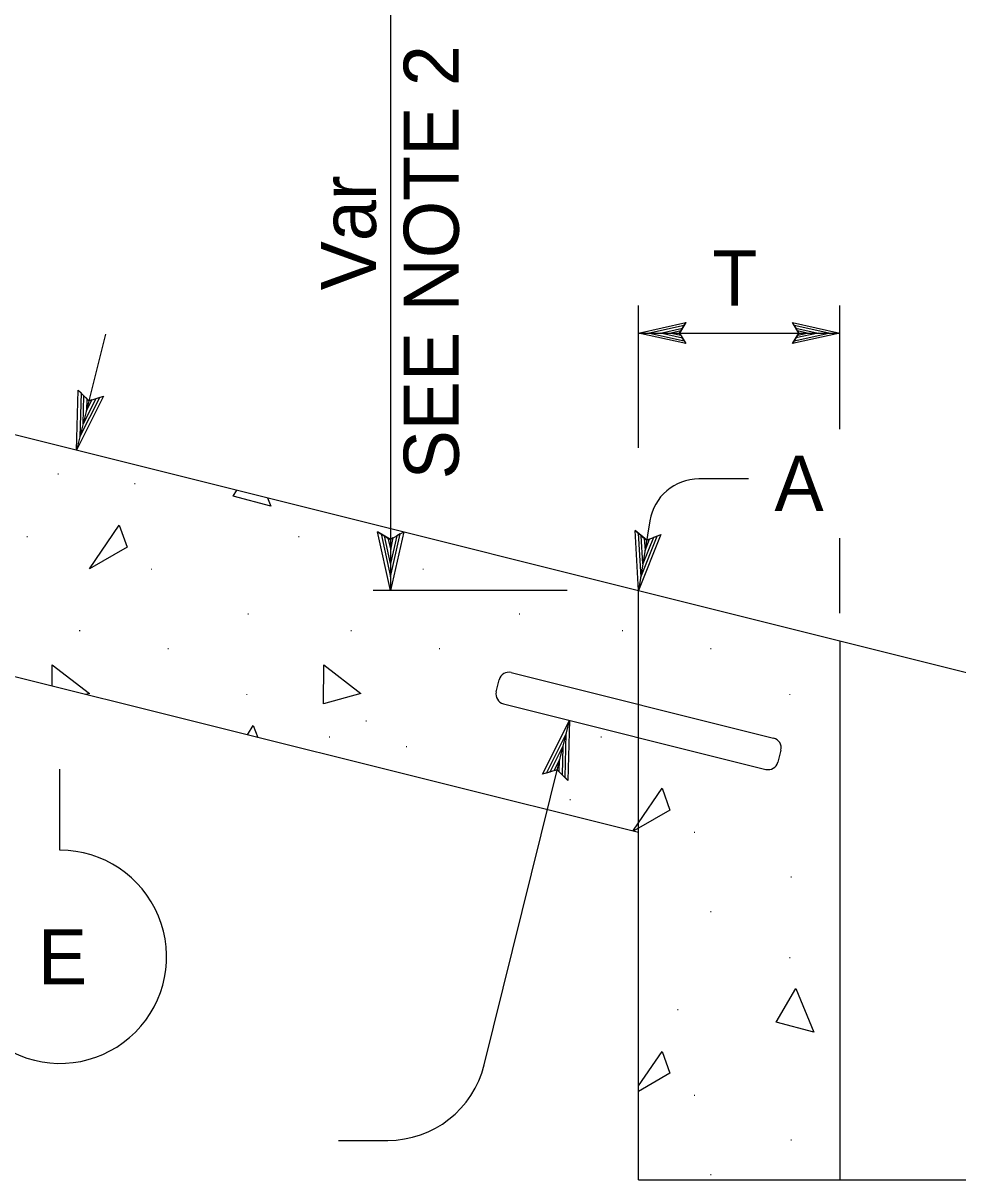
# Model space of a CAD drawing. Extents: x -893 to 867, y -474 to 712.
# Drawn here: x -490.3 to -371.6, y -271 to -124.1 of the extents above; entities that cross this region are included whole.
import ezdxf

# ---------------------------------------------------------------- set-up
doc = ezdxf.new("R2010")
doc.units = 0
for name, color, linetype in [('22 Misc Cnst Det', 7, 'Continuous'), ('56 Stage 3 Anno', 7, 'Continuous'), ('57 Undefined', 7, 'Continuous'), ('60 Nongeo Data', 7, 'Continuous')]:
    doc.layers.add(name, color=color, linetype=linetype)

# ---------------------------------------------------------------- blocks, each defined once
blk = doc.blocks.new('AHT')
at = {"layer": '60 Nongeo Data'}
blk.add_lwpolyline([(-5.9055, 1.3189), (0, 0), (-5.9059, -1.3094), (-5.6957, -0.9602), (-1.3693, -0.0035), (-5.6968, 0.9693), (-5.4886, 0.6205), (-2.7193, 0.002), (-5.4858, -0.6114), (-5.2756, -0.2622), (-4.0791, 0.0031), (-5.2799, 0.2713), (-5.1181, 0), (-5.9059, -1.3094), (-5.1181, 0)], close=True, dxfattribs=at)

msp = doc.modelspace()

# ---------------------------------------------------------------- linework, layer by layer
at = {"layer": '22 Misc Cnst Det'}
msp.add_line((-485.58, -229.17), (-485.58, -218.88), dxfattribs=at)
msp.add_arc((-485.58, -242.7), 13.53, 180, 90.0005, dxfattribs=at)
at = {"layer": '56 Stage 3 Anno'}
for p, q in [((-443.62, -97.89), (-443.62, -196.18)), ((-412.15, -178.08), (-412.15, -159.99)), ((-386.59, -175.68), (-386.59, -159.99)), ((-479.79, -163.62), (-483.47, -178.35)), ((-412.15, -163.49), (-386.59, -163.49)), ((-398.21, -182.02), (-404.49, -182.02)), ((-410.72, -187.32), (-412.15, -196.18)), ((-386.59, -199.07), (-386.59, -189.53)), ((-421.19, -196.18), (-445.83, -196.18)), ((-431.74, -256.41), (-420.93, -212.67)), ((-450.25, -266.01), (-443.99, -266.01))]:
    msp.add_line(p, q, dxfattribs=at)
for points in [[(-480.05, -171.52), (-483.47, -178.35), (-483.27, -170.72), (-482.91, -171.08), (-483.06, -176.67), (-480.54, -171.67), (-481.03, -171.82), (-482.64, -175.02), (-482.54, -171.44), (-482.18, -171.81), (-482.22, -173.35), (-481.53, -171.97), (-481.91, -172.08), (-483.27, -170.72), (-481.91, -172.08)], [(-441.95, -188.72), (-443.62, -196.18), (-445.27, -188.72), (-444.83, -188.99), (-443.62, -194.45), (-442.39, -188.99), (-442.83, -189.25), (-443.62, -192.75), (-444.39, -189.25), (-443.95, -189.52), (-443.61, -191.03), (-443.28, -189.51), (-443.62, -189.72), (-445.27, -188.72), (-443.62, -189.72)], [(-409.32, -189.08), (-412.15, -196.18), (-412.6, -188.56), (-412.2, -188.89), (-411.88, -194.47), (-409.8, -189.27), (-410.27, -189.46), (-411.6, -192.79), (-411.81, -189.22), (-411.42, -189.55), (-411.33, -191.1), (-410.75, -189.65), (-411.12, -189.8), (-412.6, -188.56), (-411.12, -189.8)], [(-424.34, -219.5), (-420.93, -212.67), (-421.11, -220.3), (-421.48, -219.94), (-421.34, -214.34), (-423.84, -219.35), (-423.35, -219.2), (-421.76, -216), (-421.84, -219.57), (-422.21, -219.21), (-422.17, -217.66), (-422.86, -219.05), (-422.48, -218.94), (-421.11, -220.3), (-422.48, -218.94)]]:
    msp.add_lwpolyline(points, close=True, dxfattribs=at)
for centre, radius, start, end in [((-404.49, -188.33), 6.31, 90, 170.8282), ((-443.99, -253.39), 12.62, 270, 346.127)]:
    msp.add_arc(centre, radius, start, end, dxfattribs=at)
at = {"layer": '60 Nongeo Data'}
for p, q in [((-597.49, -149.85), (-317.86, -219.75)), ((-412.15, -226.93), (-597.49, -180.59)), ((-412.15, -271.02), (-412.15, -196.18)), ((-386.59, -202.57), (-386.59, -271.02)), ((-428.3, -206.59), (-395.01, -214.92)), ((-430.22, -209.04), (-429.83, -207.51)), ((-429.3, -210.57), (-396, -218.9)), ((-394.09, -216.45), (-394.47, -217.98)), ((-412.15, -271.02), (-192.25, -271.02))]:
    msp.add_line(p, q, dxfattribs=at)
for points in [[(-459.25, -184.4), (-458.82, -185.46), (-463.59, -184.2), (-463.14, -183.43)], [(-486.59, -208.32), (-486.56, -205.61), (-481.84, -209.27), (-482.29, -209.39)], [(-461.78, -214.52), (-461.08, -213.34), (-460.46, -214.85)], [(-412.15, -225.68), (-409.17, -221.3), (-408.17, -224.07), (-412.15, -226.38)], [(-412.88, -226.75), (-412.15, -225.68)], [(-412.15, -226.38), (-412.82, -226.76)], [(-412.15, -259.08), (-409.17, -254.71), (-408.17, -257.47), (-412.15, -259.78)]]:
    msp.add_lwpolyline(points, dxfattribs=at)
for points in [[(-481.84, -193.43), (-478.07, -187.9), (-477.07, -190.66)], [(-452.15, -210.57), (-452.11, -205.61), (-447.39, -209.27)], [(-394.69, -251.01), (-392.18, -246.74), (-389.92, -252.27)]]:
    msp.add_lwpolyline(points, close=True, dxfattribs=at)
for centre, start, end in [((-428.61, -207.82), 75.9638, 165.9638), ((-428.99, -209.35), 165.9638, 255.9638), ((-395.31, -216.14), 345.9638, 75.9638), ((-395.7, -217.67), 255.9638, 345.9638)]:
    msp.add_arc(centre, 1.26, start, end, dxfattribs=at)

# ---------------------------------------------------------------- block references
at = {"layer": '56 Stage 3 Anno', "xscale": 1.0169491525423728, "yscale": 1.012061028040939, "rotation": 180}
msp.add_blockref('AHT', (-412.15, -163.49), dxfattribs=at)
at = {"layer": '56 Stage 3 Anno', "xscale": 1.0169491525423728, "yscale": 1.012061028040939}
msp.add_blockref('AHT', (-386.59, -163.49), dxfattribs=at)

# ---------------------------------------------------------------- texts
at = {"layer": '57 Undefined'}
for s, p in [('SEE NOTE 2', (-434.96, -182.07)), ('Var', (-445.46, -158.06))]:
    msp.add_text(s, height=7, rotation=90, dxfattribs=at).set_placement(p)
for s, p in [('T', (-402.8, -159.99)), ('A', (-394.9, -186.07)), ('E', (-488.38, -246.2))]:
    msp.add_text(s, height=7, dxfattribs=at).set_placement(p)
at = {"layer": '60 Nongeo Data'}
for p in [(-486, -181.45), (-476.25, -182.68), (-489.92, -189.42), (-455.47, -189.42), (-474.14, -193.55), (-439.69, -193.55), (-461.88, -199.24), (-427.43, -199.24), (-483.27, -201.35), (-448.82, -201.35), (-414.37, -201.35), (-472.05, -203.63), (-437.6, -203.63), (-403.15, -203.63), (-462.05, -209.46), (-393.14, -209.46), (-446.91, -212.82), (-451.55, -214.85), (-441.8, -216.09), (-417.1, -214.85), (-421.02, -222.82), (-405.24, -226.96), (-392.98, -232.64), (-403.15, -237.03), (-393.14, -242.87), (-407.35, -249.49), (-405.24, -260.36), (-392.98, -266.05), (-403.15, -270.44)]:
    msp.add_text('.', height=1.02, dxfattribs=at).set_placement(p)

doc.saveas('drawing.dxf')
